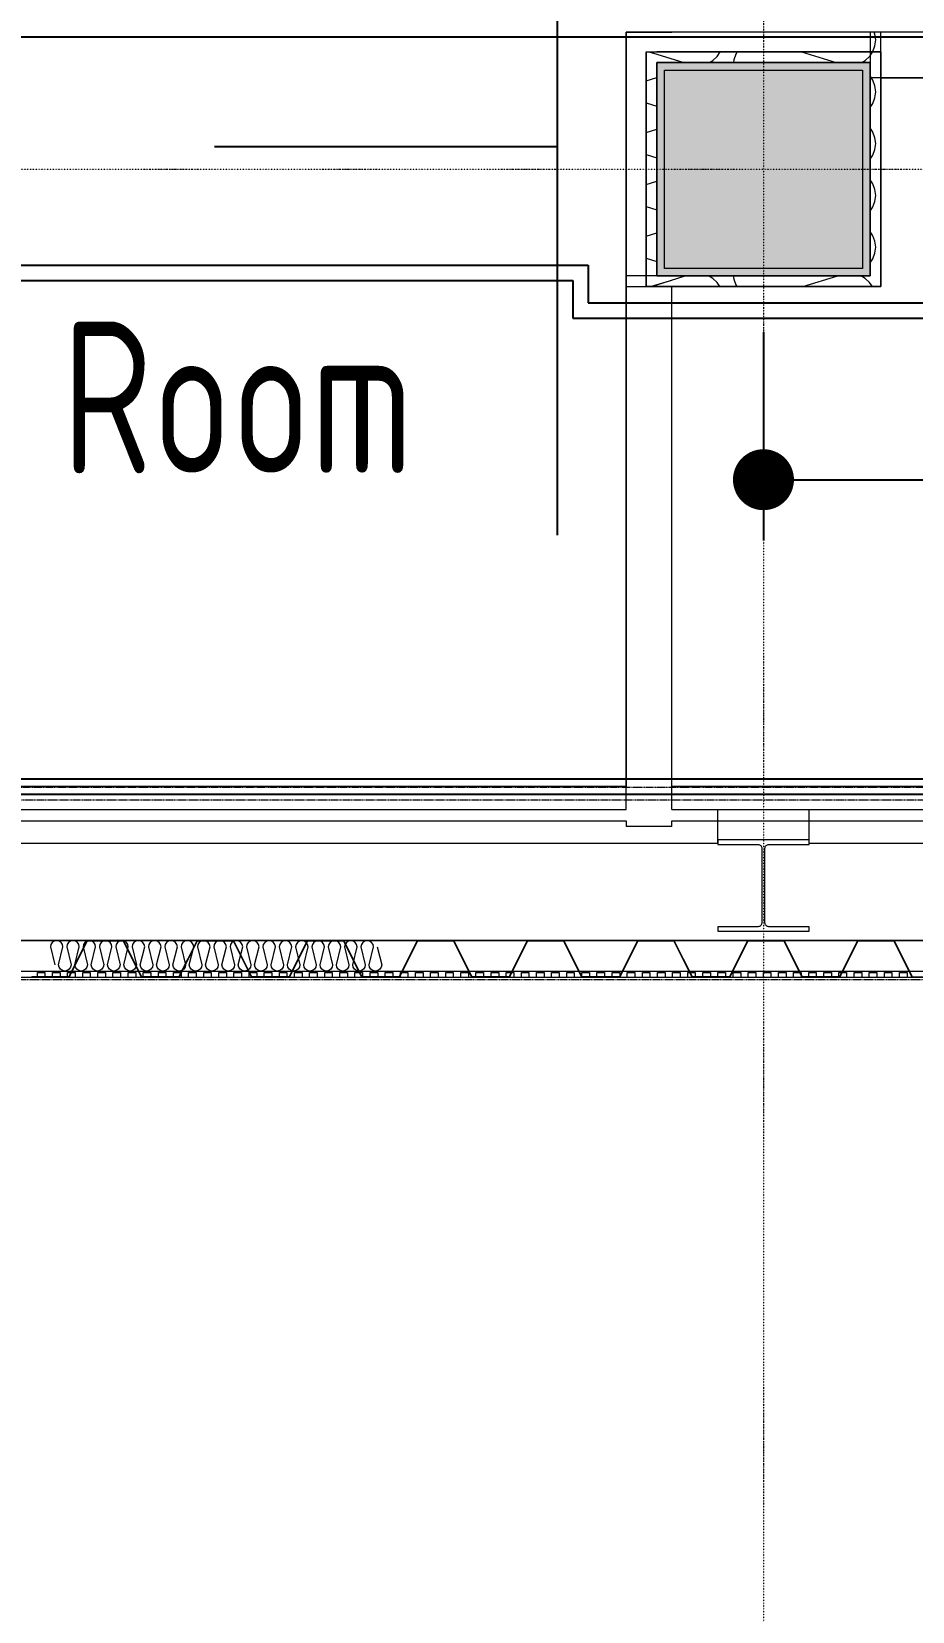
# Model space of a CAD drawing. Extents: x -32000 to 416743, y -254124 to 144214.
# Drawn here: x 250200 to 253088, y -4731 to 452 of the extents above; entities that cross this region are included whole.
import ezdxf
from ezdxf.enums import TextEntityAlignment as Align

# ---------------------------------------------------------------- set-up
doc = ezdxf.new("R2010")
doc.units = 0
doc.header["$LTSCALE"] = 10
for name, pattern in [('H12PL4$0$JJP_三點線', [0.9, 0.3, -0.15, 0, -0.15, 0, -0.15, 0, -0.15]), ('H12PL4$0$JJP_虛線(退縮線、投影線、地下室範圍、非屬本工程、圖面分區)', [0.45, 0.3, -0.15]), ('H12PL4$0$TAI_虛線', [5.644, 2.822, -2.822]), ('XFM7P40ICA$0$H12PL4$0$JJP_三點線', [0.9, 0.3, -0.15, 0, -0.15, 0, -0.15, 0, -0.15]), ('XFM7P40ICA$0$H12PL4$0$JJP_虛線(退縮線、投影線、地下室範圍、非屬本工程、圖面分區)', [0.45, 0.3, -0.15])]:
    doc.linetypes.add(name, pattern=pattern)
for name, color, linetype in [('H12PL4$0$A-WALL-EX', 252, 'Continuous'), ('H12PL4$0$A-WALL-IN', 252, 'Continuous'), ('H12PL4$0$S-COL', 252, 'Continuous'), ('H12PL4$0$S-GRID', 252, 'Continuous'), ('H12PL4$0$S-SLAB-SHOW', 252, 'Continuous'), ('X-F2-L30-E-CT-LV-50K$0$E-CBL-DIM', 250, 'Continuous'), ('X-F2-L30-FS-PIPE$0$F-SK-LINE3', 100, 'Continuous'), ('XFDP30$0$A-CR-TXT', 250, 'Continuous'), ('XFDP30$0$A-W-P1S (50K)', 2, 'Continuous'), ('XFDP30$0$A-W-R1S (Rockwool) (50K)', 2, 'Continuous'), ('XFM7P40ICA$0$H12PL4$0$A-WALL-EX', 252, 'Continuous'), ('XFM7P40ICA$0$H12PL4$0$A-WALL-IN', 252, 'Continuous'), ('XFM7P40ICA$0$H12PL4$0$Hattch', 252, 'Continuous'), ('XFM7P40ICA$0$H12PL4$0$L40_19_GW', 252, 'Continuous'), ('XFM7P40ICA$0$H12PL4$0$L40_19_SIAGE1', 252, 'Continuous'), ('XFM7P40ICA$0$H12PL4$0$L40_19_SIAGE2', 252, 'Continuous'), ('XFM7P40ICA$0$H12PL4$0$L40_19_SIAGE3', 252, 'Continuous'), ('XFM7P40ICA$0$H12PL4$0$L40_19_STEEL2', 252, 'Continuous'), ('XFM7P40ICA$0$H12PL4$0$S-COL', 252, 'Continuous'), ('XFM7P40ICA$0$H12PL4$0$S-GRID', 252, 'Continuous')]:
    doc.layers.add(name, color=color, linetype=linetype)
doc.styles.add('X-F2-L30-E-CT-LV-50K$0$AA-TXT', font='isocp.shx', dxfattribs={"bigfont": 'chineset.shx'})
doc.styles.add('XFDP30$0$AA-TXT', font='isocp.shx', dxfattribs={"width": 0.8, "bigfont": 'china.shx'})
doc.dimstyles.new('X-F2-L30-E-CT-LV-50K$0$2000-dim', dxfattribs={"dimscale": 2000, "dimtxt": 0.15, "dimasz": 0.1, "dimexe": 0.1, "dimexo": 0.1, "dimgap": 0.05, "dimtad": 1, "dimdec": 0, "dimzin": 0, "dimdsep": 46, "dimtxsty": 'X-F2-L30-E-CT-LV-50K$0$AA-TXT', "dimblk": 'X-F2-L30-E-CT-LV-50K$0$_Dot', "dimcen": 2, "dimclrd": 256, "dimclre": 256, "dimclrt": 3, "dimadec": 0, "dimazin": 0, "dimtfac": 1, "dimtdec": 0, "dimtix": 1, "dimtmove": 2, "dimatfit": 3, "dimfxl": 0.1, "dimtvp": 1, "dimtolj": 1, "dimtzin": 0, "dimarcsym": 0})

# ---------------------------------------------------------------- blocks, each defined once
blk = doc.blocks.new('H12PL4')
at = {"layer": 'H12PL4$0$A-WALL-EX', "linetype": 'H12PL4$0$JJP_虛線(退縮線、投影線、地下室範圍、非屬本工程、圖面分區)', "lineweight": 0, "flags": 128}
for points in [[(263319.5, -2069.5), (243680.5, -2069.5)], [(243680.5, -2530), (263319.5, -2530)]]:
    blk.add_lwpolyline(points, dxfattribs=at)
at = {"layer": 'H12PL4$0$A-WALL-EX', "lineweight": 0, "flags": 128}
for points in [[(263319.5, -2530), (247488, -2530)], [(247488, -2650), (263319.5, -2650)]]:
    blk.add_lwpolyline(points, dxfattribs=at)
at = {"layer": 'H12PL4$0$A-WALL-IN', "lineweight": 0}
for p, q in [((252950, 450), (252950, 350)), ((252985, 450), (252950, 450)), ((252950, 450), (252950, 350)), ((252985, 300), (252985, 450)), ((252985, 300), (252985, 450)), ((252250, -350), (252150, -350)), ((252150, -350), (252150, -385)), ((252250, -350), (252150, -350)), ((252150, -385), (252300, -385)), ((252150, -385), (252300, -385))]:
    blk.add_line(p, q, dxfattribs=at)
at = {"layer": 'H12PL4$0$A-WALL-IN', "lineweight": 0, "flags": 128}
for points in [[(252150, 450), (252300, 450)], [(252150, 450), (252150, -2025)], [(262300, 450), (252300, 450)], [(252215, 385), (252250, 385)], [(252215, 385), (252215, -385)], [(252950, 385), (252250, 385)], [(252985, 385), (252950, 385)], [(252985, -350), (252985, 385)], [(252985, 300), (261215, 300)], [(252985, -385), (252985, -350)], [(252215, -385), (252250, -385)], [(252250, -385), (252985, -385)], [(252300, -2025), (252300, -385)], [(252150, -2025), (247488, -2025)], [(263350, -2025), (252300, -2025)], [(247488, -2138), (252150, -2138)], [(252150, -2138), (252150, -2156.5)], [(252300, -2156.5), (252150, -2156.5)], [(252300, -2138), (263463, -2138)], [(252300, -2156.5), (252300, -2138)]]:
    blk.add_lwpolyline(points, dxfattribs=at)
at = {"layer": 'H12PL4$0$S-COL', "lineweight": 0, "flags": 128}
blk.add_lwpolyline([(252250, -350), (252950, -350), (252950, 350), (252250, 350)], close=True, dxfattribs=at)
at = {"layer": 'H12PL4$0$S-GRID', "linetype": 'H12PL4$0$JJP_三點線', "lineweight": 0}
for p, q in [((252600, 128250), (252600, -28000)), ((-29000, 0), (289600, 0))]:
    blk.add_line(p, q, dxfattribs=at)
at = {"layer": 'H12PL4$0$S-SLAB-SHOW', "linetype": 'H12PL4$0$TAI_虛線', "lineweight": 0, "flags": 128}
blk.add_lwpolyline([(263780, -2530), (243219.5, -2530.5)], dxfattribs=at)
blk = doc.blocks.new('XFDP30')
at = {"layer": 'XFDP30$0$A-W-P1S (50K)'}
for p, q in [((249625, 435), (256775, 435)), ((249625, -315), (252025, -315)), ((252025, -315), (252025, -438)), ((249575, -365), (251975, -365)), ((251975, -365), (251975, -488)), ((252025, -438), (256775, -438)), ((251975, -488), (256825, -488))]:
    blk.add_line(p, q, dxfattribs=at)
at = {"layer": 'XFDP30$0$A-W-R1S (Rockwool) (50K)'}
for p, q in [((243650, -2000), (263250, -2000)), ((243600, -2050), (263300, -2050))]:
    blk.add_line(p, q, dxfattribs=at)
at = {"layer": 'XFDP30$0$A-CR-TXT', "style": 'XFDP30$0$AA-TXT', "width": 0.8}
blk.add_text('Material Storage Room', height=500, dxfattribs=at).set_placement((248902.5, -822.1), align=Align.MIDDLE)
blk = doc.blocks.new('X-F2-L30-E-CT-LV-50K$0$_Dot')
at = {"color": 0, "linetype": 'ByBlock', "lineweight": -2}
blk.add_line((-0.5, 0), (-1, 0), dxfattribs=at)
at = {"color": 0, "linetype": 'ByBlock', "const_width": 0.5}
blk.add_lwpolyline([(-0.25, 0, 1), (0.25, 0, 1)], format="xyb", close=True, dxfattribs=at)
blk = doc.blocks.new('*D1072')
at = {"layer": 'DEFPOINTS', "color": 0, "transparency": 16777216}
for p in [(252600, -334.6), (254950, -388), (254950, -1018.4)]:
    blk.add_point(p, dxfattribs=at)
at = {"layer": 'X-F2-L30-E-CT-LV-50K$0$E-CBL-DIM', "lineweight": -2, "transparency": 16777216}
for p, q in [((252600, -534.6), (252600, -1218.4)), ((254950, -588), (254950, -1218.4)), ((252800, -1018.4), (254750, -1018.4))]:
    blk.add_line(p, q, dxfattribs=at)
at = {"layer": 'X-F2-L30-E-CT-LV-50K$0$E-CBL-DIM', "lineweight": -2, "transparency": 16777216, "xscale": 200, "yscale": 200, "zscale": 200, "rotation": 180}
blk.add_blockref('X-F2-L30-E-CT-LV-50K$0$_Dot', (252600, -1018.4), dxfattribs=at)
at = {"layer": 'X-F2-L30-E-CT-LV-50K$0$E-CBL-DIM', "lineweight": -2, "transparency": 16777216, "xscale": 200, "yscale": 200, "zscale": 200}
blk.add_blockref('X-F2-L30-E-CT-LV-50K$0$_Dot', (254950, -1018.4), dxfattribs=at)
at = {"layer": 'X-F2-L30-E-CT-LV-50K$0$E-CBL-DIM', "transparency": 16777216, "insert": (253775, -768.4), "char_height": 300, "attachment_point": 5, "style": 'X-F2-L30-E-CT-LV-50K$0$AA-TXT'}
blk.add_mtext('\\A1;2350', dxfattribs=at)
blk = doc.blocks.new('XFM7P40ICA$0$H12PL4')
at = {"layer": 'XFM7P40ICA$0$H12PL4$0$Hattch', "linetype": 'Continuous', "lineweight": 0}
blk.add_hatch(color=256, dxfattribs=at).paths.add_polyline_path([(252250, -350), (252950, -350), (252950, 350), (252250, 350)])
at = {"layer": 'XFM7P40ICA$0$H12PL4$0$A-WALL-EX', "lineweight": 0}
for p, q in [((252950, 450), (252950, 350)), ((252985, 450), (252950, 450)), ((252950, 450), (252950, 350)), ((252985, 300), (252985, 450)), ((252985, 300), (252985, 450)), ((252250, -350), (252150, -350)), ((252150, -350), (252150, -385)), ((252250, -350), (252150, -350)), ((252150, -385), (252300, -385)), ((252150, -385), (252300, -385))]:
    blk.add_line(p, q, dxfattribs=at)
at = {"layer": 'XFM7P40ICA$0$H12PL4$0$A-WALL-EX', "lineweight": 0, "flags": 128}
for points in [[(252150, 450), (252300, 450)], [(252150, 450), (252150, -2025)], [(263350, 450), (252300, 450)], [(252985, 300), (261215, 300)], [(252300, -2025), (252300, -385)], [(252150, -2025), (247488, -2025)], [(263350, -2025), (252300, -2025)], [(247488, -2138), (252150, -2138)], [(252150, -2138), (252150, -2156.5)], [(252300, -2156.5), (252150, -2156.5)], [(252300, -2138), (263463, -2138)], [(252300, -2156.5), (252300, -2138)], [(263319.5, -2530), (247488, -2530)], [(247488, -2650), (263319.5, -2650)]]:
    blk.add_lwpolyline(points, dxfattribs=at)
at = {"layer": 'XFM7P40ICA$0$H12PL4$0$A-WALL-EX', "linetype": 'XFM7P40ICA$0$H12PL4$0$JJP_虛線(退縮線、投影線、地下室範圍、非屬本工程、圖面分區)', "lineweight": 0, "flags": 128}
for points in [[(263319.5, -2069.5), (243680.5, -2069.5)], [(263295, -2027.9), (243705, -2027.9)], [(243680.5, -2530), (263319.5, -2530)], [(243705, -2657.9), (263295, -2657.9)]]:
    blk.add_lwpolyline(points, dxfattribs=at)
at = {"layer": 'XFM7P40ICA$0$H12PL4$0$A-WALL-IN', "lineweight": 0, "flags": 128}
for points in [[(252215, 385), (252250, 385)], [(252215, 385), (252215, -385)], [(252950, 385), (252250, 385)], [(252985, 385), (252950, 385)], [(252985, -350), (252985, 385)], [(252985, -385), (252985, -350)], [(252215, -385), (252250, -385)], [(252250, -385), (252985, -385)]]:
    blk.add_lwpolyline(points, dxfattribs=at)
at = {"layer": 'XFM7P40ICA$0$H12PL4$0$Hattch', "lineweight": 0}
for p, q in [((252965.7, 443.7), (252963.4, 450)), ((252968, 424.2), (252965.7, 443.7)), ((252965.7, 404.7), (252968, 424.2)), ((252224.6, 385), (252250, 377.2)), ((252250, 377.2), (252338.6, 350)), ((252433.8, 356.5), (252448.1, 369.9)), ((252448.1, 369.9), (252458.1, 385)), ((252509, 377.9), (252502.3, 359.5)), ((252513.7, 385), (252509, 377.9)), ((252724.6, 385), (252838.6, 350)), ((252933.8, 356.5), (252948.1, 369.9)), ((252948.1, 369.9), (252950, 372.7)), ((252950, 372.7), (252959, 386.3)), ((252950, 372.7), (252958.1, 385)), ((252959, 386.3), (252965.7, 404.7)), ((252422.5, 350), (252433.8, 356.5)), ((252502.3, 359.5), (252501.2, 350)), ((252922.5, 350), (252933.8, 356.5)), ((252215, 290.5), (252250, 301.3)), ((252959, 292.2), (252950, 305.8)), ((252953.8, 300), (252950, 305.8)), ((252965.7, 273.7), (252959, 292.2)), ((252968, 254.2), (252965.7, 273.7)), ((252215, 218), (252250, 207.2)), ((252950, 202.7), (252959, 216.3)), ((252959, 216.3), (252965.7, 234.7)), ((252965.7, 234.7), (252968, 254.2)), ((252215, 120.5), (252250, 131.3)), ((252959, 122.2), (252950, 135.8)), ((252965.7, 103.7), (252959, 122.2)), ((252968, 84.2), (252965.7, 103.7)), ((252959, 46.3), (252965.7, 64.7)), ((252965.7, 64.7), (252968, 84.2)), ((252215, 48), (252250, 37.2)), ((252950, 32.7), (252959, 46.3)), ((252215, -49.5), (252250, -38.7)), ((252959, -47.8), (252950, -34.2)), ((252965.7, -66.3), (252959, -47.8)), ((252968, -85.8), (252965.7, -66.3)), ((252965.7, -105.3), (252968, -85.8)), ((252215, -122), (252250, -132.8)), ((252950, -137.3), (252959, -123.7)), ((252959, -123.7), (252965.7, -105.3)), ((252959, -217.8), (252950, -204.2)), ((252215, -219.5), (252250, -208.7)), ((252965.7, -236.3), (252959, -217.8)), ((252968, -255.8), (252965.7, -236.3)), ((252965.7, -275.3), (252968, -255.8)), ((252215, -292), (252250, -302.8)), ((252950, -307.3), (252959, -293.7)), ((252959, -293.7), (252965.7, -275.3)), ((252250, -378.7), (252343.5, -350)), ((252433.8, -358), (252419.8, -350)), ((252448.1, -371.4), (252433.8, -358)), ((252501, -350), (252502.3, -361)), ((252502.3, -361), (252509, -379.5)), ((252729.6, -385), (252843.5, -350)), ((252933.8, -358), (252919.8, -350)), ((252948.1, -371.4), (252933.8, -358)), ((252229.6, -385), (252300, -363.4)), ((252229.6, -385), (252250, -378.7)), ((252457.1, -385), (252448.1, -371.4)), ((252509, -379.5), (252512.7, -385)), ((252950, -374.2), (252948.1, -371.4)), ((252957.1, -385), (252950, -374.2)), ((250381.4, -2530), (250322.3, -2648.3)), ((250382.5, -2531.7), (250323.3, -2650)), ((250381.4, -2530), (250501.4, -2530)), ((250382.5, -2531.7), (250500.4, -2531.7)), ((250500.4, -2531.7), (250559.5, -2650)), ((250501.4, -2530), (250560.6, -2648.3)), ((250742.5, -2530), (250683.3, -2648.3)), ((250743.5, -2531.7), (250684.3, -2650)), ((250742.5, -2530), (250862.5, -2530)), ((250743.5, -2531.7), (250861.4, -2531.7)), ((250861.4, -2531.7), (250920.6, -2650)), ((250862.5, -2530), (250921.6, -2648.3)), ((251103.5, -2530), (251044.3, -2648.3)), ((251104.5, -2531.7), (251045.4, -2650)), ((251103.5, -2530), (251223.5, -2530)), ((251104.5, -2531.7), (251222.5, -2531.7)), ((251222.5, -2531.7), (251281.6, -2650)), ((251223.5, -2530), (251282.7, -2648.3)), ((251464.5, -2530), (251405.4, -2648.3)), ((251465.6, -2531.7), (251406.4, -2650)), ((251464.5, -2530), (251584.5, -2530)), ((251465.6, -2531.7), (251583.5, -2531.7)), ((251583.5, -2531.7), (251642.7, -2650)), ((251584.5, -2530), (251643.7, -2648.3)), ((251825.6, -2530), (251766.4, -2648.3)), ((251826.6, -2531.7), (251767.4, -2650)), ((251825.6, -2530), (251945.6, -2530)), ((251826.6, -2531.7), (251944.5, -2531.7)), ((251944.5, -2531.7), (252003.7, -2650)), ((251945.6, -2530), (252004.7, -2648.3)), ((252186.6, -2530), (252127.4, -2648.3)), ((252187.6, -2531.7), (252128.5, -2650)), ((252186.6, -2530), (252306.6, -2530)), ((252187.6, -2531.7), (252305.6, -2531.7)), ((252305.6, -2531.7), (252364.7, -2650)), ((252306.6, -2530), (252365.8, -2648.3)), ((252547.6, -2530), (252488.5, -2648.3)), ((252548.7, -2531.7), (252489.5, -2650)), ((252547.6, -2530), (252667.6, -2530)), ((252548.7, -2531.7), (252666.6, -2531.7)), ((252666.6, -2531.7), (252725.8, -2650)), ((252667.6, -2530), (252726.8, -2648.3)), ((252908.7, -2530), (252849.5, -2648.3)), ((252909.7, -2531.7), (252850.6, -2650)), ((252908.7, -2530), (253028.7, -2530)), ((252909.7, -2531.7), (253027.6, -2531.7)), ((253027.6, -2531.7), (253086.8, -2650)), ((253028.7, -2530), (253087.8, -2648.3)), ((250323.3, -2650), (250199.5, -2650)), ((250200.6, -2648.3), (250322.3, -2648.3)), ((250684.3, -2650), (250560.6, -2650)), ((250561.6, -2648.3), (250683.3, -2648.3)), ((251045.4, -2650), (250921.6, -2650)), ((250922.7, -2648.3), (251044.3, -2648.3)), ((251406.4, -2650), (251282.7, -2650)), ((251283.7, -2648.3), (251405.4, -2648.3)), ((251767.4, -2650), (251643.7, -2650)), ((251644.7, -2648.3), (251766.4, -2648.3)), ((252128.5, -2650), (252004.7, -2650)), ((252005.8, -2648.3), (252127.4, -2648.3)), ((252489.5, -2650), (252365.8, -2650)), ((252366.8, -2648.3), (252488.5, -2648.3)), ((252850.6, -2650), (252726.8, -2650)), ((252727.8, -2648.3), (252849.5, -2648.3)), ((253211.6, -2650), (253087.8, -2650))]:
    blk.add_line(p, q, dxfattribs=at)
at = {"layer": 'XFM7P40ICA$0$H12PL4$0$L40_19_GW', "lineweight": 0, "flags": 128}
blk.add_lwpolyline([(251333.5, -2551.1), (251348, -2609.9, -1), (251306.7, -2609.9), (251321.2, -2551.1, 1), (251279.9, -2551.1), (251294.4, -2609.9, -1), (251253.1, -2609.9), (251267.6, -2551.1, 1), (251226.3, -2551.1), (251240.8, -2609.9, -1), (251199.5, -2609.9), (251214, -2551.1, 1), (251172.7, -2551.1), (251187.2, -2609.9, -1), (251145.9, -2609.9), (251160.4, -2551.1, 1), (251119.1, -2551.1), (251133.6, -2609.9, -1), (251092.3, -2609.9), (251106.8, -2551.1, 1), (251065.5, -2551.1), (251080, -2609.9, -1), (251038.7, -2609.9), (251053.2, -2551.1, 1), (251011.9, -2551.1), (251026.4, -2609.9, -1), (250985.1, -2609.9), (250999.6, -2551.1, 1), (250958.3, -2551.1), (250972.8, -2609.9, -1), (250931.5, -2609.9), (250946, -2551.1, 1), (250904.7, -2551.1), (250919.2, -2609.9, -1), (250877.9, -2609.9), (250892.4, -2551.1, 1), (250851.1, -2551.1), (250865.6, -2609.9, -1), (250824.3, -2609.9), (250838.8, -2551.1, 1), (250797.5, -2551.1), (250812, -2609.9, -1), (250770.7, -2609.9), (250785.2, -2551.1, 1), (250743.9, -2551.1), (250758.4, -2609.9, -1), (250717.1, -2609.9), (250731.6, -2551.1, 1), (250690.3, -2551.1), (250704.8, -2609.9, -1), (250663.5, -2609.9), (250678, -2551.1, 1), (250636.7, -2551.1), (250651.2, -2609.9, -1), (250609.9, -2609.9), (250624.4, -2551.1, 1), (250583.1, -2551.1), (250597.6, -2609.9, -1), (250556.3, -2609.9), (250570.8, -2551.1, 1), (250529.5, -2551.1), (250544, -2609.9, -1), (250502.7, -2609.9), (250517.2, -2551.1, 1), (250475.9, -2551.1), (250490.4, -2609.9, -1), (250449.1, -2609.9), (250463.6, -2551.1, 1), (250422.3, -2551.1), (250436.8, -2609.9, -1), (250395.5, -2609.9), (250410, -2551.1, 1), (250368.7, -2551.1), (250383.2, -2609.9, -1), (250341.9, -2609.9), (250356.4, -2551.1, 1), (250315.1, -2551.1), (250329.6, -2609.9, -1), (250288.3, -2609.9), (250302.8, -2551.1, 1), (250261.5, -2551.1), (250276, -2609.9)], format="xyb", dxfattribs=at)
at = {"layer": 'XFM7P40ICA$0$H12PL4$0$L40_19_SIAGE1', "lineweight": 0}
for p, q in [((252150, -2100), (252150, 450)), ((262260, 450), (252150, 450)), ((247375, -2100), (252150, -2100))]:
    blk.add_line(p, q, dxfattribs=at)
at = {"layer": 'XFM7P40ICA$0$H12PL4$0$L40_19_SIAGE2', "lineweight": 0}
for p, q in [((261250, 300), (252950, 300)), ((252300, -2100), (252300, -385)), ((252300, -2100), (263350, -2100))]:
    blk.add_line(p, q, dxfattribs=at)
at = {"layer": 'XFM7P40ICA$0$H12PL4$0$L40_19_SIAGE2', "lineweight": 0, "flags": 128}
blk.add_lwpolyline([(250194.1, -2650), (250218.9, -2650), (250218.9, -2635.5), (250243.7, -2635.5), (250243.7, -2650), (250268.5, -2650), (250268.5, -2635.5), (250293.3, -2635.5), (250293.3, -2650), (250318.1, -2650), (250318.1, -2635.5), (250342.9, -2635.5), (250342.9, -2650), (250367.7, -2650), (250367.7, -2635.5), (250392.5, -2635.5), (250392.5, -2650), (250417.3, -2650), (250417.3, -2635.5), (250442.1, -2635.5), (250442.1, -2650), (250466.9, -2650), (250466.9, -2635.5), (250491.7, -2635.5), (250491.7, -2650), (250516.5, -2650), (250516.5, -2635.5), (250541.3, -2635.5), (250541.3, -2650), (250566.1, -2650), (250566.1, -2635.5), (250590.9, -2635.5), (250590.9, -2650), (250615.7, -2650), (250615.7, -2635.5), (250640.5, -2635.5), (250640.5, -2650), (250665.3, -2650), (250665.3, -2635.5), (250690.1, -2635.5), (250690.1, -2650), (250714.9, -2650), (250714.9, -2635.5), (250739.7, -2635.5), (250739.7, -2650), (250764.5, -2650), (250764.5, -2635.5), (250789.3, -2635.5), (250789.3, -2650), (250814.1, -2650), (250814.1, -2635.5), (250838.9, -2635.5), (250838.9, -2650), (250863.7, -2650), (250863.7, -2635.5), (250888.5, -2635.5), (250888.5, -2650), (250913.3, -2650), (250913.3, -2635.5), (250938.1, -2635.5), (250938.1, -2650), (250962.9, -2650), (250962.9, -2635.5), (250987.7, -2635.5), (250987.7, -2650), (251012.5, -2650), (251012.5, -2635.5), (251037.3, -2635.5), (251037.3, -2650), (251062.1, -2650), (251062.1, -2635.5), (251086.9, -2635.5), (251086.9, -2650), (251111.7, -2650), (251111.7, -2635.5), (251136.5, -2635.5), (251136.5, -2650), (251161.3, -2650), (251161.3, -2635.5), (251186.1, -2635.5), (251186.1, -2650), (251210.9, -2650), (251210.9, -2635.5), (251235.7, -2635.5), (251235.7, -2650), (251260.5, -2650), (251260.5, -2635.5), (251285.3, -2635.5), (251285.3, -2650), (251310.1, -2650), (251310.1, -2635.5), (251334.9, -2635.5), (251334.9, -2650), (251359.7, -2650), (251359.7, -2635.5), (251384.5, -2635.5), (251384.5, -2650), (251409.3, -2650), (251409.3, -2635.5), (251434.1, -2635.5), (251434.1, -2650), (251458.9, -2650), (251458.9, -2635.5), (251483.7, -2635.5), (251483.7, -2650), (251508.5, -2650), (251508.5, -2635.5), (251533.3, -2635.5), (251533.3, -2650), (251558.1, -2650), (251558.1, -2635.5), (251582.9, -2635.5), (251582.9, -2650), (251607.7, -2650), (251607.7, -2635.5), (251632.5, -2635.5), (251632.5, -2650), (251657.3, -2650), (251657.3, -2635.5), (251682.1, -2635.5), (251682.1, -2650), (251706.9, -2650), (251706.9, -2635.5), (251731.7, -2635.5), (251731.7, -2650), (251756.5, -2650), (251756.5, -2635.5), (251781.3, -2635.5), (251781.3, -2650), (251806.1, -2650), (251806.1, -2635.5), (251830.9, -2635.5), (251830.9, -2650), (251855.7, -2650), (251855.7, -2635.5), (251880.5, -2635.5), (251880.5, -2650), (251905.3, -2650), (251905.3, -2635.5), (251930.1, -2635.5), (251930.1, -2650), (251954.9, -2650), (251954.9, -2635.5), (251979.7, -2635.5), (251979.7, -2650), (252004.5, -2650), (252004.5, -2635.5), (252029.3, -2635.5), (252029.3, -2650), (252054.1, -2650), (252054.1, -2635.5), (252078.9, -2635.5), (252078.9, -2650), (252103.7, -2650), (252103.7, -2635.5), (252128.5, -2635.5), (252128.5, -2650), (252153.3, -2650), (252153.3, -2635.5), (252178.1, -2635.5), (252178.1, -2650), (252202.9, -2650), (252202.9, -2635.5), (252227.7, -2635.5), (252227.7, -2650), (252252.5, -2650), (252252.5, -2635.5), (252277.3, -2635.5), (252277.3, -2650), (252302.1, -2650), (252302.1, -2635.5), (252326.9, -2635.5), (252326.9, -2650), (252351.7, -2650), (252351.7, -2635.5), (252376.5, -2635.5), (252376.5, -2650), (252401.3, -2650), (252401.3, -2635.5), (252426.1, -2635.5), (252426.1, -2650), (252450.9, -2650), (252450.9, -2635.5), (252475.7, -2635.5), (252475.7, -2650), (252500.5, -2650), (252500.5, -2635.5), (252525.3, -2635.5), (252525.3, -2650), (252550.1, -2650), (252550.1, -2635.5), (252574.9, -2635.5), (252574.9, -2650), (252599.7, -2650), (252599.7, -2635.5), (252624.5, -2635.5), (252624.5, -2650), (252649.3, -2650), (252649.3, -2635.5), (252674.1, -2635.5), (252674.1, -2650), (252698.9, -2650), (252698.9, -2635.5), (252723.7, -2635.5), (252723.7, -2650), (252748.5, -2650), (252748.5, -2635.5), (252773.3, -2635.5), (252773.3, -2650), (252798.1, -2650), (252798.1, -2635.5), (252822.9, -2635.5), (252822.9, -2650), (252847.7, -2650), (252847.7, -2635.5), (252872.5, -2635.5), (252872.5, -2650), (252897.3, -2650), (252897.3, -2635.5), (252922.1, -2635.5), (252922.1, -2650), (252946.9, -2650), (252946.9, -2635.5), (252971.7, -2635.5), (252971.7, -2650), (252996.5, -2650), (252996.5, -2635.5), (253021.3, -2635.5), (253021.3, -2650), (253046.1, -2650), (253046.1, -2635.5), (253070.9, -2635.5), (253070.9, -2650), (253095.7, -2650)], dxfattribs=at)
at = {"layer": 'XFM7P40ICA$0$H12PL4$0$L40_19_SIAGE3', "lineweight": 0}
for p, q in [((252450, -2212.5), (252450, -2100)), ((252750, -2212.5), (252750, -2100)), ((252450, -2212.5), (248250, -2212.5)), ((256950, -2212.5), (252750, -2212.5)), ((247420, -2530.5), (263780.5, -2530.5)), ((247420, -2630.5), (263880.5, -2630.5))]:
    blk.add_line(p, q, dxfattribs=at)
at = {"layer": 'XFM7P40ICA$0$H12PL4$0$L40_19_SIAGE3', "lineweight": 0, "flags": 128}
blk.add_lwpolyline([(252215, -385), (252215, 385), (252985, 385), (252985, -385)], close=True, dxfattribs=at)
at = {"layer": 'XFM7P40ICA$0$H12PL4$0$L40_19_STEEL2', "lineweight": 0, "flags": 128}
for points in [[(252250, -350), (252250, 350), (252950, 350), (252950, -350)], [(252275, -325), (252275, 325), (252925, 325), (252925, -325)]]:
    blk.add_lwpolyline(points, close=True, dxfattribs=at)
blk.add_lwpolyline([(252450, -2500), (252750, -2500), (252750, -2485), (252618, -2485, -0.414214), (252605, -2472), (252605, -2228, -0.414214), (252618, -2215), (252750, -2215), (252750, -2200), (252450, -2200), (252450, -2215), (252582, -2215, -0.414214), (252595, -2228), (252595, -2472, -0.414214), (252582, -2485), (252450, -2485)], format="xyb", close=True, dxfattribs=at)
at = {"layer": 'XFM7P40ICA$0$H12PL4$0$S-COL', "lineweight": 0, "flags": 128}
blk.add_lwpolyline([(252250, -350), (252950, -350), (252950, 350), (252250, 350)], close=True, dxfattribs=at)
at = {"layer": 'XFM7P40ICA$0$H12PL4$0$S-GRID', "linetype": 'XFM7P40ICA$0$H12PL4$0$JJP_三點線', "lineweight": 0}
for p, q in [((252600, 128250), (252600, -28000)), ((-29000, 0), (289600, 0))]:
    blk.add_line(p, q, dxfattribs=at)
blk = doc.blocks.new('XFM7P40ICA')
blk.add_blockref('XFM7P40ICA$0$H12PL4', (0, 0))
blk = doc.blocks.new('X-F2-L30-FS-PIPE')
at = {"layer": 'X-F2-L30-FS-PIPE$0$F-SK-LINE3'}
for p, q in [((251925, -1200), (251925, 4115.9)), ((250800, 75), (251925, 75))]:
    blk.add_line(p, q, dxfattribs=at)
blk = doc.blocks.new('X-F2-L30-E-CT-LV-50K')
at = {"layer": 'X-F2-L30-E-CT-LV-50K$0$E-CBL-DIM'}
dim = blk.add_linear_dim(base=(254950, -1018.4), p1=(252600, -334.6), p2=(254950, -388), dimstyle='X-F2-L30-E-CT-LV-50K$0$2000-dim', override={"dimclrt": 256}, dxfattribs=at)
dim.commit()
dim.dimension.update_dxf_attribs({"geometry": '*D1072', "text_midpoint": (253775, -768.4)})

msp = doc.modelspace()

# ---------------------------------------------------------------- block references
for name in ['H12PL4', 'XFM7P40ICA', 'XFDP30', 'X-F2-L30-E-CT-LV-50K', 'X-F2-L30-FS-PIPE']:
    msp.add_blockref(name, (0, 0))

doc.saveas('drawing.dxf')
